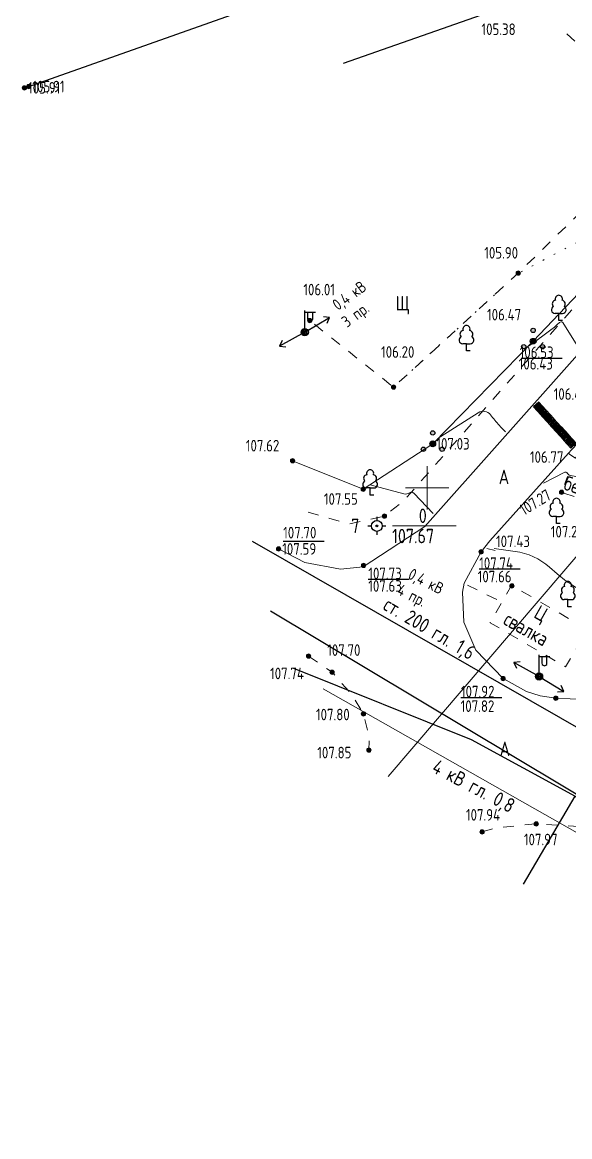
# Model space of a CAD drawing. Header units: metres. Extents: x 22515 to 24102, y 22346 to 22852.
# Drawn here: x 22638.7 to 22676.5, y 22655.1 to 22732.2 of the extents above; entities that cross this region are included whole.
import ezdxf

# ---------------------------------------------------------------- set-up
doc = ezdxf.new("R2010")
doc.units = ezdxf.units.M
doc.linetypes.add('g5_01_5x1_5', pattern=[3, 1.5, -1.5])
doc.linetypes.add('g5_366', pattern=[1.7, 0.2, -1.5])
for name, color, linetype in [('01_Геодезические пункты', 7, 'Continuous'), ('02_Сетка', 7, 'Continuous'), ('03_Здания и строения', 7, 'Continuous'), ('06_Инженерно-технические сооружения', 7, 'Continuous'), ('07_Объекты электропередачи', 7, 'Continuous'), ('10_Границы покрытий и угодий', 7, 'Continuous'), ('12_Рельеф', 7, 'Continuous'), ('13_Растительность', 7, 'Continuous'), ('19_Горизонтали', 7, 'Continuous'), ('30_Канализация', 7, 'Continuous'), ('31_Водопровод', 7, 'Continuous'), ('33_Газопровод', 7, 'Continuous'), ('35_Телефон', 7, 'Continuous'), ('38_Кабели высокого напряжения', 7, 'Continuous'), ('44_Крышки колодцев', 7, 'Continuous'), ('45_Номера колодцев', 7, 'Continuous'), ('61_Отметки высоты поверхности', 7, 'Continuous')]:
    doc.layers.add(name, color=color, linetype=linetype)
doc.styles.add('LIKE11', font='bm431.shx')
doc.styles.add('LIKE36', font='pragmai.shx')
doc.styles.add('Line_GUGK', font='', dxfattribs={"height": 1})
doc.styles.get("Standard").update_dxf_attribs({"font": 'GOST2304A.ttf', "height": 2})
doc.styles.get('Line_GUGK').set_extended_font_data('Bm431', italic=True)
doc.linetypes.add('g5_084b', pattern='A,0.001,[18,GUGK_2005.shx,S=10,R=180.000005,X=0,Y=0],1,[18,GUGK_2005.shx,S=30,R=180.000005,X=0,Y=0],1', length=2.001)
doc.linetypes.add('g5_119_1', pattern='A,8,-2,[31,GUGK_2005.shx,S=0.2,R=0,X=0,Y=0],0.7,[31,GUGK_2005.shx,S=0.16,R=0,X=0,Y=0],6.6,[31,GUGK_2005.shx,S=0.16,R=180.000005,X=0,Y=0],0.7,[31,GUGK_2005.shx,S=0.2,R=180.000005,X=0,Y=0],-2', length=20)
doc.linetypes.add('g5_121_g', pattern='A,8,-0.6,["Г",Line_GUGK,S=2,R=0,X=0,Y=-1],-2.3,24', length=34.9)
doc.linetypes.add('g5_122_g', pattern='A,2,-2,3,-0.6,["Г",Line_GUGK,S=2,R=0,X=0,Y=-1],-2.8,3,-2,8,-2,8,-2,6', length=41.4)
doc.linetypes.add('g5_122_k', pattern='A,2,-2,3,-0.6,["К",Line_GUGK,S=2,R=0,X=0,Y=-1],-3,3,-2,8,-2,8,-2,6', length=41.6)
doc.linetypes.add('g5_122_v', pattern='A,2,-2,3,-0.6,["В",Line_GUGK,S=2,R=0,X=0,Y=-1],-2.8,3,-2,8,-2,8,-2,6', length=41.4)
doc.linetypes.add('g5_133_t', pattern='A,4,[27,GUGK_2005.shx,S=0.8,R=0,X=0,Y=0],4,-2', length=10)

# ---------------------------------------------------------------- blocks, each defined once
blk = doc.blocks.new('g5_115_1')
at = {"color": 0, "flags": 128}
for points in [[(0, 0), (4, 0)], [(3.29, -0.5), (4, 0), (3.29, 0.5)]]:
    blk.add_lwpolyline(points, dxfattribs=at)
blk = doc.blocks.new('g5_110_1c')
h = blk.add_hatch(color=255)
edge = h.paths.add_edge_path()
edge.add_arc((0, 0), 0.425, 0, 360)
edge = h.paths.add_edge_path(flags=16)
edge.add_arc((0, 0), 0.195, 0, 360)
h = blk.add_hatch(color=0)
edge = h.paths.add_edge_path()
edge.add_arc((0, 0), 0.12, 0, 360)
at = {"color": 0}
for p, q in [((0, 0.5), (0, 3)), ((0, 2.75), (1.5, 2.75))]:
    blk.add_line(p, q, dxfattribs=at)
at = {"color": 0, "flags": 128}
blk.add_lwpolyline([(0.4, 2.75), (0.4, 1.86, 1.040016), (1.1, 1.86), (1.1, 2.75)], format="xyb", dxfattribs=at)
at = {"color": 0}
for radius in [0.5, 0.12]:
    blk.add_circle((0, 0), radius, dxfattribs=at)
blk = doc.blocks.new('g5_388_1')
at = {"color": 0, "flags": 128}
blk.add_lwpolyline([(0, 0.99), (0.51, 0.99, 0.798042), (0.73, 1.95, 0.636328), (0.46, 2.81, 0.533064), (0, 3.5, 0.533064), (-0.46, 2.81, 0.636328), (-0.73, 1.95, 0.798042), (-0.51, 0.99)], format="xyb", dxfattribs=at)
for points in [[(0, 0.99), (-0.51, 0.99)], [(0.5, 0), (0, 0), (0, 0.99)]]:
    blk.add_lwpolyline(points, dxfattribs=at)
at = {"style": 'LIKE11', "flags": 8}
for tag, p in [('Описание', (-14.19, 0.84)), ('Метрические данные', (1.49, 0.46))]:
    blk.add_attdef(tag, p, '', height=2, dxfattribs=at)
blk = doc.blocks.new('g5_395_1')
h = blk.add_hatch(color=0)
h.paths.add_polyline_path([(0.3, 1.5, 1), (-0.3, 1.5, 1)])
h.paths.add_polyline_path([(-1.6, -0.75, 1), (-1, -0.75, 1)])
h.paths.add_polyline_path([(1.6, -0.75, 1), (1, -0.75, 1)])
at = {"color": 0}
for centre, radius in [((0, 1.5), 0.3), ((0, 0), 0.4), ((-1.3, -0.75), 0.3), ((1.3, -0.75), 0.3)]:
    blk.add_circle(centre, radius, dxfattribs=at)
blk = doc.blocks.new('g5_005_1')
h = blk.add_hatch(color=255)
edge = h.paths.add_edge_path()
edge.add_arc((0, 0), 0.675, 0, 360.0002)
edge = h.paths.add_edge_path(flags=16)
edge.add_arc((0, 0), 0.2, 0, 360.0002)
at = {"color": 0}
for p, q in [((-1.25, 0), (-0.75, 0)), ((0, 1.25), (0, 0.75)), ((0.75, 0), (1.25, 0)), ((0, -0.75), (0, -1.25))]:
    blk.add_line(p, q, dxfattribs=at)
for radius in [0.75, 0.125]:
    blk.add_circle((0, 0), radius, dxfattribs=at)
at = {"lineweight": 20, "style": 'LIKE36', "flags": 8}
for tag, p in [('Номер пункта', (-20.11, -1)), ('Отметка центра и земли', (2.18, -1))]:
    blk.add_attdef(tag, p, '', height=2, dxfattribs=at)
blk = doc.blocks.new('g5_128a')
h = blk.add_hatch(color=255)
h.paths.add_polyline_path([(-0.325, 0.425), (-0.675, 0.425), (-0.675, -0.425), (-0.325, -0.425)])
h.paths.add_polyline_path([(0.175, 0.425), (-0.175, 0.425), (-0.175, -0.425), (0.175, -0.425)])
h.paths.add_polyline_path([(0.675, 0.425), (0.325, 0.425), (0.325, -0.425), (0.675, -0.425)])
at = {"color": 0, "flags": 128}
blk.add_lwpolyline([(-0.75, -0.5), (0.75, -0.5), (0.75, 0.5), (-0.75, 0.5)], close=True, dxfattribs=at)
for points in [[(-0.25, -0.5), (-0.25, 0.5)], [(0.25, -0.5), (0.25, 0.5)]]:
    blk.add_lwpolyline(points, dxfattribs=at)
blk = doc.blocks.new('g5_012')
at = {"color": 92, "linetype": 'ByBlock', "lineweight": -2}
for p, q in [((0, -3), (0, 3)), ((-3, 0), (3, 0))]:
    blk.add_line(p, q, dxfattribs=at)
blk = doc.blocks.new('g5_330')
at = {"linetype": 'ByBlock'}
blk.add_hatch(color=0, dxfattribs=at).paths.add_polyline_path([(-0.3, 0, 1), (0.3, 0, 1)])
at = {"color": 0, "linetype": 'ByBlock', "lineweight": -2}
blk.add_circle((0, 0), 0.3, dxfattribs=at)
at = {"color": 0, "linetype": 'ByBlock', "lineweight": 15, "flags": 12}
for tag, p in [('number', (-7.62, -0.8)), ('z', (0.5, -0.8))]:
    blk.add_attdef(tag, p, '', height=1.6, dxfattribs=at)

msp = doc.modelspace()

# ---------------------------------------------------------------- linework, layer by layer
at = {"layer": '01_Геодезические пункты', "color": 7, "lineweight": 20, "ltscale": 0.5, "flags": 128}
msp.add_lwpolyline([(22668.697, 22697.359), (22664.302, 22697.359)], dxfattribs=at)
at = {"layer": '03_Здания и строения', "color": 7, "linetype": 'Continuous', "lineweight": 20, "ltscale": 0.5, "flags": 128}
msp.add_lwpolyline([(22676.682, 22753.997), (22711.466, 22766.932), (22715.727, 22754.881), (22709.286, 22752.601), (22706.867, 22751.744), (22639.197, 22727.788), (22638.861, 22727.669)], dxfattribs=at)
at = {"layer": '06_Инженерно-технические сооружения', "color": 7, "linetype": 'Continuous', "lineweight": 20, "ltscale": 0.5, "flags": 128}
msp.add_lwpolyline([(22676.458, 22702.398), (22676.559, 22702.308), (22676.937, 22702.037), (22677.097, 22702.297), (22677.12, 22702.326), (22677.428, 22702.792), (22677.64, 22703.094), (22677.517, 22703.475), (22677.39, 22703.603)], dxfattribs=at)
at = {"layer": '10_Границы покрытий и угодий', "color": 7, "linetype": 'g5_01_5x1_5', "lineweight": 20, "ltscale": 0.5, "flags": 128}
for points in [[(22676.349, 22731.402), (22683.416, 22725.053), (22672.99, 22714.848), (22664.368, 22706.966), (22658.581, 22711.564)], [(22689.528, 22726.979), (22680.995, 22717.236), (22675.055, 22710.445), (22665.083, 22699.108), (22663.738, 22698.035), (22661.319, 22697.491), (22658.021, 22698.435)], [(22678.009, 22699.01), (22678.313, 22700.055), (22676.382, 22700.786), (22675.979, 22699.69), (22678.009, 22699.01)], [(22669.474, 22693.254), (22671.874, 22692.093)], [(22676.987, 22688.844), (22677.703, 22690.233), (22672.532, 22693.248), (22671.874, 22692.093), (22671.04, 22690.665), (22676.257, 22687.61), (22676.987, 22688.844)], [(22658.497, 22688.356), (22660.121, 22687.237), (22661.5, 22685.672), (22662.285, 22684.357), (22662.677, 22682.857), (22662.667, 22681.85)], [(22670.488, 22676.184), (22671.534, 22676.486), (22674.23, 22676.742), (22677.45, 22676.55), (22678.876, 22676.125), (22681.04, 22675.11), (22693.954, 22667.654), (22702.596, 22662.387), (22704.715, 22660.227), (22706.389, 22657.626), (22706.612, 22655.564)]]:
    msp.add_lwpolyline(points, dxfattribs=at)
at = {"layer": '10_Границы покрытий и угодий', "color": 7, "linetype": 'Continuous', "lineweight": 20, "ltscale": 0.5, "flags": 128}
for points in [[(22688.577, 22729.438), (22689.606, 22727.228), (22690.051, 22725.264), (22689.875, 22724.202), (22689.418, 22723.303), (22683.068, 22715.973), (22676.905, 22708.993), (22666.52, 22697.323), (22662.276, 22694.519), (22660.712, 22694.365), (22658.237, 22694.818), (22656.422, 22695.769)], [(22678.614, 22685.596), (22677.982, 22685.443), (22677.103, 22685.371), (22676.583, 22685.395), (22675.575, 22685.441), (22674.511, 22685.611), (22673.565, 22685.912), (22671.944, 22686.798), (22670.045, 22688.76), (22669.234, 22690.69), (22669.14, 22692.776), (22669.252, 22693.405), (22670.422, 22695.568), (22671.025, 22696.325), (22676.458, 22702.398), (22676.665, 22702.624), (22677.095, 22703.081), (22677.39, 22703.603), (22680.415, 22707.112), (22686.13, 22713.487), (22693.9, 22722.344)]]:
    msp.add_lwpolyline(points, dxfattribs=at)
at = {"layer": '12_Рельеф', "color": 7, "linetype": 'g5_084b', "lineweight": 20, "ltscale": 0.5, "flags": 128}
msp.add_lwpolyline([(22679.91, 22718.454), (22678.08, 22714.418), (22674.018, 22710.134), (22667.078, 22703.04), (22662.28, 22699.898), (22657.391, 22701.866)], dxfattribs=at)
at = {"layer": '12_Рельеф', "color": 7, "linetype": 'g5_366', "lineweight": 20, "ltscale": 0.5, "flags": 128}
msp.add_lwpolyline([(22664.368, 22706.966), (22672.99, 22714.848), (22679.91, 22718.454)], dxfattribs=at)
at = {"layer": '19_Горизонтали', "color": 32, "linetype": 'Continuous', "lineweight": 20, "ltscale": 0.5, "flags": 128}
for points, elevation in [([(22673.692, 22709.801), (22673.992, 22710.009, 0.009229), (22674.585, 22710.435), (22675.328, 22710.99, 0.034437), (22675.636, 22711.255), (22675.686, 22711.305, -0.059292), (22675.895, 22711.467), (22675.895, 22711.467, -0.410553), (22676.08, 22711.423), (22677.067, 22709.832, -0.055892), (22677.143, 22709.672), (22677.172, 22709.587)], 106.5), ([(22672.11, 22703.868), (22671.771, 22704.217, -0.030748), (22671.141, 22704.953), (22671.075, 22705.04, 0.391876), (22670.217, 22705.193), (22667.639, 22703.54, 0.008739), (22667.498, 22703.447), (22667.428, 22703.399)], 107), ([(22677.826, 22700.757), (22677.628, 22700.731, -0.073222), (22677.235, 22700.737), (22676.581, 22700.843, -0.16387), (22676.454, 22700.909), (22676.454, 22700.909, -0.032062), (22676.358, 22701.025), (22676.348, 22701.038, 0.369212), (22676.212, 22701.07), (22674.743, 22700.313)], 107), ([(22662.756, 22700.21), (22665.09, 22699.58, 0.211457), (22665.472, 22699.639), (22665.6, 22699.721, -0.391874), (22665.686, 22699.705), (22665.686, 22699.705, 0.030744), (22665.764, 22699.615), (22667.115, 22698.221)], 107.5), ([(22671.312, 22695.804), (22672.774, 22695.596, -0.145087), (22675.14, 22694.51), (22675.685, 22694.035, 0.039208), (22676.7, 22693.279), (22677.202, 22692.964, -0.325213), (22677.227, 22692.901), (22677.227, 22692.901, 0.076674), (22677.219, 22692.818), (22677.239, 22692.475, 0.273619), (22677.609, 22691.924), (22678.077, 22691.701, -0.025449), (22679.664, 22690.843), (22680.53, 22690.316, -0.083165), (22680.588, 22690.266), (22680.588, 22690.266, 0.105779), (22680.648, 22690.219), (22680.994, 22690.049, -0.018978), (22681.739, 22689.647), (22681.968, 22689.512, -0.048462), (22682.733, 22688.955), (22683.088, 22688.639)], 107.5)]:
    msp.add_lwpolyline(points, format="xyb", dxfattribs=dict(at, elevation=elevation))
at = {"layer": '19_Горизонтали', "color": 32, "linetype": 'Continuous', "lineweight": 20, "ltscale": 0.5, "elevation": 107.5, "flags": 128}
msp.add_lwpolyline([(22671.386, 22695.648), (22670.821, 22695.797)], dxfattribs=at)
at = {"layer": '30_Канализация', "color": 12, "linetype": 'g5_122_k', "lineweight": 30, "ltscale": 0.5, "flags": 128}
msp.add_lwpolyline([(22660.912, 22729.373), (22670.445, 22732.723), (22688.66, 22739.2), (22694.897, 22741.406), (22706.786, 22745.495), (22704.565, 22751.412)], dxfattribs=at)
at = {"layer": '31_Водопровод', "color": 94, "linetype": 'g5_122_v', "lineweight": 30, "ltscale": 0.5, "flags": 128}
msp.add_lwpolyline([(22654.597, 22696.303), (22682.384, 22680.364), (22699.807, 22668.848), (22751.81, 22638.726)], dxfattribs=at)
at = {"layer": '33_Газопровод', "color": 132, "linetype": 'g5_121_g', "lineweight": 30, "ltscale": 0.5, "flags": 128}
msp.add_lwpolyline([(22639.156, 22727.759), (22715.727, 22754.881), (22714.057, 22759.916)], dxfattribs=at)
at = {"layer": '33_Газопровод', "color": 132, "linetype": 'g5_122_g', "lineweight": 30, "ltscale": 0.5, "flags": 128}
for points in [[(22655.875, 22691.487), (22750.574, 22634.719)], [(22657.452, 22687.524), (22669.726, 22682.58), (22676.929, 22678.659), (22750.233, 22634.251)], [(22673.349, 22672.565), (22676.929, 22678.659)]]:
    msp.add_lwpolyline(points, dxfattribs=at)
at = {"layer": '35_Телефон', "color": 6, "linetype": 'g5_133_t', "lineweight": 20, "ltscale": 0.5, "flags": 128}
msp.add_lwpolyline([(22663.997, 22680.033), (22693.609, 22714.653), (22707.678, 22727.773), (22729.095, 22754.848), (22746.215, 22776.982)], dxfattribs=at)
at = {"layer": '38_Кабели высокого напряжения', "color": 1, "linetype": 'g5_119_1', "lineweight": 20, "ltscale": 0.5, "flags": 128}
msp.add_lwpolyline([(22659.497, 22686.086), (22680.679, 22674.067), (22709.702, 22655.443), (22712.813, 22651.48), (22714.991, 22645.451)], dxfattribs=at)
at = {"layer": '61_Отметки высоты поверхности', "flags": 128}
for points in [[(22673.184, 22708.955), (22676.017, 22708.955)], [(22656.736, 22696.298), (22659.569, 22696.298)], [(22662.625, 22693.67), (22665.458, 22693.67)], [(22670.286, 22694.382), (22673.119, 22694.382)], [(22669.026, 22685.499), (22671.859, 22685.499)]]:
    msp.add_lwpolyline(points, dxfattribs=at)

# ---------------------------------------------------------------- block references
at = {"layer": '01_Геодезические пункты', "color": 7, "linetype": 'Continuous', "lineweight": 20, "xscale": 0.5, "yscale": 0.5, "zscale": 0.5}
msp.add_blockref('g5_005_1', (22663.214, 22697.359, 107.666), dxfattribs=at)
at = {"layer": '02_Сетка', "color": 92, "linetype": 'Continuous', "lineweight": 15, "ltscale": 0.5, "xscale": 0.5, "yscale": 0.5}
msp.add_blockref('g5_012', (22666.69, 22700), dxfattribs=at)
at = {"layer": '07_Объекты электропередачи', "color": 7, "linetype": 'Continuous', "lineweight": 20, "xscale": 0.5, "yscale": 0.5, "zscale": 0.5}
for p in [(22658.229, 22710.768, 106.116), (22674.424, 22686.942, 107.909)]:
    msp.add_blockref('g5_110_1c', p, dxfattribs=at)
for p, rotation in [((22658.229, 22710.768), 30.64242452249536), ((22658.229, 22710.768), 209.366840477533), ((22674.424, 22686.942), 150.7565910586817), ((22674.424, 22686.942), 328.9621004670007)]:
    msp.add_blockref('g5_115_1', p, dxfattribs=dict(at, rotation=rotation))
at = {"layer": '13_Растительность', "color": 92, "linetype": 'Continuous', "lineweight": 20, "xscale": 0.5, "yscale": 0.5, "zscale": 0.5}
for name, p in [('g5_388_1', (22675.788, 22711.566, 106.451)), ('g5_388_1', (22669.406, 22709.472, 106.376)), ('g5_395_1', (22674.018, 22710.134, 106.474)), ('g5_395_1', (22667.078, 22703.04, 107.028)), ('g5_388_1', (22662.748, 22699.494, 107.568)), ('g5_388_1', (22675.629, 22697.523, 107.272)), ('g5_388_1', (22676.416, 22691.767, 107.608))]:
    msp.add_blockref(name, p, dxfattribs=at)
at = {"layer": '44_Крышки колодцев', "color": 7, "linetype": 'Continuous', "lineweight": 20, "xscale": 0.4999999999999999, "yscale": 0.4999999999999999, "zscale": 0.4999999999999999, "rotation": 312.5976502345671}
for p in [(22674.472, 22705.48, 106.658), (22674.999, 22704.903, 106.658), (22675.523, 22704.332, 106.658), (22676.046, 22703.764, 106.658), (22676.561, 22703.184, 106.658)]:
    msp.add_blockref('g5_128a', p, dxfattribs=at)
at = {"layer": '61_Отметки высоты поверхности', "color": 7, "linetype": 'Continuous', "lineweight": 20, "xscale": 0.5, "yscale": 0.5, "zscale": 0.5}
for p in [(22638.861, 22727.669, 105.91), (22639.156, 22727.759, 105.911), (22672.99, 22714.848, 105.903), (22658.581, 22711.564, 106.009), (22674.018, 22710.134, 106.474), (22664.368, 22706.966, 106.196), (22667.078, 22703.04, 107.028), (22657.391, 22701.866, 107.624), (22662.28, 22699.898, 107.552), (22663.738, 22698.035, 107.66), (22656.422, 22695.769, 107.594), (22670.422, 22695.568, 107.432), (22662.3, 22694.623, 107.733), (22672.555, 22693.21, 107.736), (22658.497, 22688.356, 107.705), (22660.121, 22687.237, 107.745), (22671.944, 22686.798, 107.818), (22675.575, 22685.441, 107.779), (22662.285, 22684.357, 107.799), (22662.667, 22681.85, 107.853), (22674.23, 22676.742, 107.97), (22670.488, 22676.184, 107.914)]:
    msp.add_blockref('g5_330', p, dxfattribs=at)
at = {"layer": '61_Отметки высоты поверхности', "color": 7, "linetype": 'Continuous', "lineweight": 20, "xscale": 0.5, "yscale": 0.5, "zscale": 0.5, "rotation": 31.60750293146148}
msp.add_blockref('g5_330', (22675.979, 22699.69, 107.269), dxfattribs=at)

# ---------------------------------------------------------------- texts
at = {"layer": '01_Геодезические пункты', "color": 7, "linetype": 'Continuous', "lineweight": 20, "ltscale": 0.5}
for s, p in [('0', (22666.112, 22697.559)), ('7', (22661.441, 22696.859)), ('107.67', (22664.267, 22696.159))]:
    msp.add_text(s, height=1, dxfattribs=at).set_placement(p)
at = {"layer": '07_Объекты электропередачи', "color": 7, "linetype": 'Continuous', "lineweight": 15}
for s, rotation, p in [('0,4 кВ', 36.38039, (22660.523, 22712.224)), ('3 пр.', 36.38039, (22661.155, 22711.055)), ('0,4 кВ', 333.09207, (22665.306, 22693.75)), ('4 пр.', 333.09207, (22664.545, 22692.66))]:
    msp.add_text(s, height=0.8, rotation=rotation, dxfattribs=at).set_placement(p)
at = {"layer": '10_Границы покрытий и угодий', "color": 7, "linetype": 'Continuous', "lineweight": 15}
for s, p in [('Щ', (22664.509, 22712.265)), ('А', (22671.637, 22700.249)), ('А', (22671.697, 22681.434))]:
    msp.add_text(s, height=1, dxfattribs=at).set_placement(p)
for s, rotation, p in [('бет', 341.48165, (22676.054, 22699.895)), ('Ц', 330.62522, (22673.993, 22691.061)), ('свалка', 330.62522, (22671.875, 22690.599))]:
    msp.add_text(s, height=1, rotation=rotation, dxfattribs=at).set_placement(p)
at = {"layer": '31_Водопровод', "color": 94, "linetype": 'Continuous', "lineweight": 15}
msp.add_text('ст. 200 гл. 1,6', height=1, rotation=329.53444, dxfattribs=at).set_placement((22663.567, 22691.619))
at = {"layer": '38_Кабели высокого напряжения', "color": 1, "linetype": 'Continuous', "lineweight": 15}
msp.add_text('4 кВ гл. 0,8', height=1, rotation=331.98779, dxfattribs=at).set_placement((22666.947, 22680.371))
at = {"layer": '45_Номера колодцев', "color": 7, "linetype": 'Continuous', "lineweight": 15, "ltscale": 0.5}
for s, p in [('105.38', (22670.445, 22731.323)), ('106.45', (22675.434, 22706.081))]:
    msp.add_text(s, height=0.8, dxfattribs=at).set_placement(p)
at = {"layer": '61_Отметки высоты поверхности', "color": 7, "linetype": 'Continuous', "lineweight": 15, "ltscale": 0.5}
for s, p in [('105.91', (22639.111, 22727.269)), ('105.91', (22639.406, 22727.359)), ('105.90', (22670.636, 22715.854)), ('106.01', (22658.133, 22713.312)), ('106.47', (22670.828, 22711.577)), ('106.20', (22663.507, 22708.995)), ('106.53', (22673.085, 22708.972)), ('106.43', (22673.019, 22708.178)), ('107.62', (22654.159, 22702.512)), ('107.03', (22667.328, 22702.64)), ('106.77', (22673.793, 22701.724)), ('107.55', (22659.551, 22698.82)), ('107.70', (22656.738, 22696.495)), ('107.27', (22675.236, 22696.559)), ('107.59', (22656.672, 22695.369)), ('107.43', (22671.452, 22695.89)), ('107.74', (22670.286, 22694.382)), ('107.73', (22662.625, 22693.67)), ('107.66', (22670.185, 22693.456)), ('107.63', (22662.617, 22692.804)), ('107.70', (22659.782, 22688.366)), ('107.74', (22655.834, 22686.751)), ('107.92', (22669.026, 22685.499)), ('107.82', (22669.003, 22684.489)), ('107.80', (22659.004, 22683.909)), ('107.85', (22659.094, 22681.277)), ('107.94', (22669.371, 22676.968)), ('107.97', (22673.375, 22675.262))]:
    msp.add_text(s, height=0.8, dxfattribs=at).set_placement(p)
msp.add_text('107.27', height=0.8, rotation=31.6075, dxfattribs=at).set_placement((22673.389, 22698.048))

doc.saveas('drawing.dxf')
